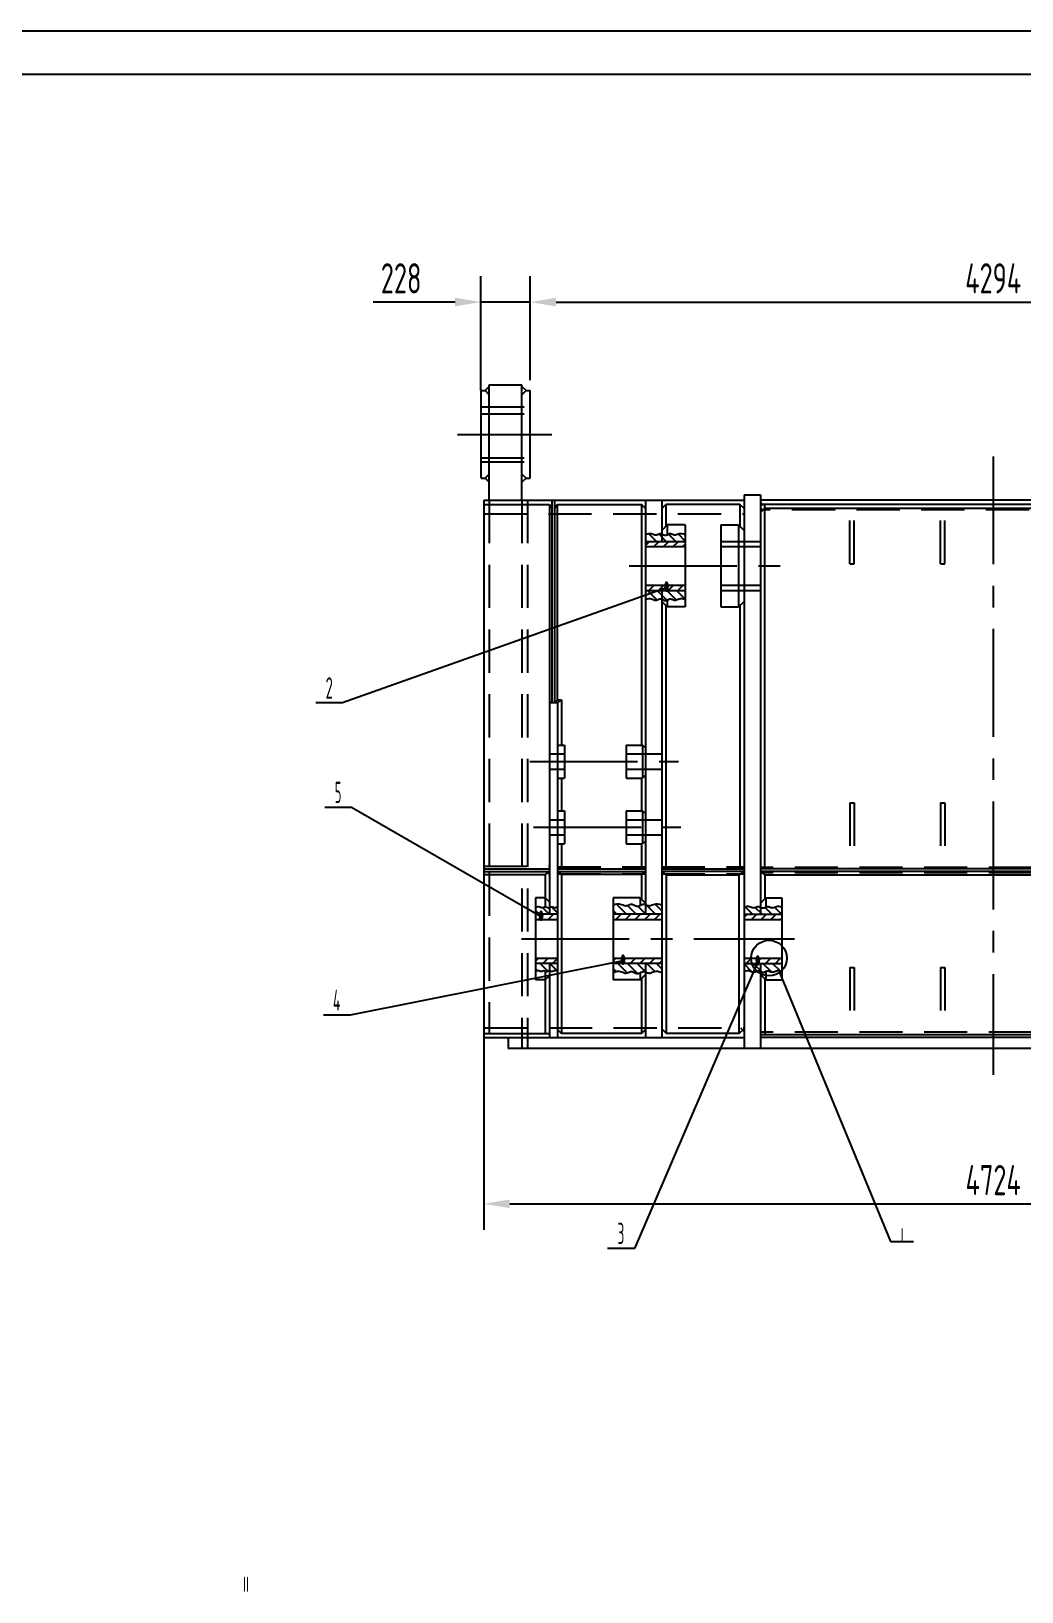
# Model space of a CAD drawing. Header units: millimetres. Extents: x 0 to 16800, y 0 to 11880.
# Drawn here: x 7558 to 12151, y 4644 to 11880 of the extents above; entities that cross this region are included whole.
import ezdxf
from ezdxf.enums import TextEntityAlignment as Align

# ---------------------------------------------------------------- set-up
doc = ezdxf.new("R2010")
doc.units = ezdxf.units.MM
doc.header["$LTSCALE"] = 400
doc.linetypes.add('F', pattern=[0.75, 0.5, -0.25])
doc.linetypes.add('G', pattern=[2, 1.25, -0.25, 0.25, -0.25])
for name, color, linetype in [('01', 7, 'Continuous'), ('02', 1, 'Continuous'), ('04', 2, 'F'), ('05', 4, 'G'), ('08', 1, 'Continuous'), ('11', 3, 'Continuous')]:
    doc.layers.add(name, color=color, linetype=linetype)
doc.styles.get("Standard").update_dxf_attribs({"font": 'isocp', "width": 0.707, "bigfont": 'intecad.shx'})
doc.dimstyles.new('INTE', dxfattribs={"dimscale": 40, "dimtxt": 3.5, "dimasz": 3, "dimexe": 3, "dimexo": 0, "dimgap": 1, "dimtad": 1, "dimdec": 3, "dimdsep": 46, "dimtxsty": 'Standard', "dimcen": 0, "dimclrd": 1, "dimclre": 1, "dimclrt": 3, "dimadec": 4, "dimazin": 2, "dimtfac": 1, "dimtdec": 3, "dimtmove": 0, "dimatfit": 0, "dimfxl": 1, "dimarcsym": 0})
pattern_1 = [(135, (-290.477, 479.475), (-22.45064, -22.45064), [])]
pattern_2 = [(45, (-290.477, 479.475), (-22.45064, 22.45064), [])]

# ---------------------------------------------------------------- blocks, each defined once
blk = doc.blocks.new('*D120')
at = {"layer": '08', "color": 1, "lineweight": -2}
for p, q in [((9643.7, 10213.7), (9643.7, 10744.2)), ((9871.7, 10292.6), (9871.7, 10744.2)), ((9523.7, 10624.2), (9143, 10624.2)), ((9871.7, 10624.2), (9643.7, 10624.2)), ((9991.7, 10624.2), (10111.7, 10624.2))]:
    blk.add_line(p, q, dxfattribs=at)
at = {"layer": '08', "color": 1}
for points in [[(9523.7, 10644.2), (9523.7, 10604.2), (9643.7, 10624.2)], [(9991.7, 10644.2), (9991.7, 10604.2), (9871.7, 10624.2)]]:
    blk.add_solid(points, dxfattribs=at)
at = {"layer": 'Defpoints', "color": 0}
for p in [(9643.7, 10624.2), (9871.7, 10292.6), (9643.7, 10213.7)]:
    blk.add_point(p, dxfattribs=at)
at = {"layer": '08', "color": 3, "insert": (9273.4, 10734.2), "char_height": 140, "attachment_point": 5}
blk.add_mtext('228', dxfattribs=at)
blk = doc.blocks.new('*D121')
at = {"layer": '08', "color": 1, "lineweight": -2}
for p, q in [((9871.7, 10261.7), (9871.7, 10744.2)), ((14165.7, 10213.7), (14165.7, 10744.2)), ((9991.7, 10624.2), (14045.7, 10624.2))]:
    blk.add_line(p, q, dxfattribs=at)
at = {"layer": '08', "color": 1}
for points in [[(9991.7, 10644.2), (9991.7, 10604.2), (9871.7, 10624.2)], [(14045.7, 10644.2), (14045.7, 10604.2), (14165.7, 10624.2)]]:
    blk.add_solid(points, dxfattribs=at)
at = {"layer": 'Defpoints', "color": 0}
for p in [(14165.7, 10624.2), (9871.7, 10261.7), (14165.7, 10213.7)]:
    blk.add_point(p, dxfattribs=at)
at = {"layer": '08', "color": 3, "insert": (12018.7, 10734.2), "char_height": 140, "attachment_point": 5}
blk.add_mtext('4294', dxfattribs=at)
blk = doc.blocks.new('*D122')
at = {"layer": '08', "color": 1, "lineweight": -2}
for p, q in [((9656.7, 7213.7), (9656.7, 6323.1)), ((14380.7, 7213.7), (14380.7, 6323.1)), ((9776.7, 6443.1), (14260.7, 6443.1))]:
    blk.add_line(p, q, dxfattribs=at)
at = {"layer": '08', "color": 1}
for points in [[(9776.7, 6463.1), (9776.7, 6423.1), (9656.7, 6443.1)], [(14260.7, 6463.1), (14260.7, 6423.1), (14380.7, 6443.1)]]:
    blk.add_solid(points, dxfattribs=at)
at = {"layer": 'Defpoints', "color": 0}
for p in [(9656.7, 7213.7), (14380.7, 7213.7), (14380.7, 6443.1)]:
    blk.add_point(p, dxfattribs=at)
at = {"layer": '08', "color": 3, "insert": (12018.7, 6553.2), "char_height": 140, "attachment_point": 5}
blk.add_mtext('4724', dxfattribs=at)
blk = doc.blocks.new('*U143')
at = {"layer": '01'}
blk.add_lwpolyline([(415, 292), (25, 292)], dxfattribs=at)
at = {"layer": '02'}
blk.add_lwpolyline([(420, 297), (0, 297)], dxfattribs=at)

msp = doc.modelspace()

# ---------------------------------------------------------------- hatches: boundary and pattern name
at = {"layer": '02'}
h = msp.add_hatch(dxfattribs=at)
h.set_pattern_fill('ANSI31', color=256, scale=10, angle=90, style=0)
h.set_pattern_definition([(135, (-290.477, 101.475), (-22.45064, -22.45064), [])])
h.paths.add_polyline_path([(10590.2159, 9514.7396), (10590.2159, 9547.0126), (10582.1113, 9550.1787), (10574.9724, 9551.6413), (10568.6871, 9551.7671), (10563.143, 9550.9226), (10558.2278, 9549.4743), (10553.8292, 9547.7888), (10549.8349, 9546.2327), (10546.1326, 9545.1726), (10542.6249, 9544.8815), (10539.2745, 9545.2588), (10536.0588, 9546.1106), (10532.9555, 9547.2426), (10529.942, 9548.4609), (10526.9959, 9549.5713), (10524.0947, 9550.3799), (10521.2159, 9550.6926), (10518.3409, 9550.3763), (10515.4659, 9549.5426), (10512.5909, 9548.3638), (10509.7159, 9547.0126), (10506.8409, 9545.6613), (10503.9659, 9544.4826), (10501.0909, 9543.6488), (10498.2159, 9543.3326), (10495.3409, 9543.6488), (10492.4659, 9544.4826), (10489.5909, 9545.6613), (10486.7159, 9547.0126), (10483.8409, 9548.3638), (10482.2159, 9549.0301), (10482.2159, 9514.7396)])
h.paths.add_polyline_path([(10482.2159, 9514.7396), (10482.2159, 9549.0301), (10480.9659, 9549.5426), (10478.0909, 9550.3763), (10475.2159, 9550.6926), (10472.3372, 9550.3799), (10469.436, 9549.5713), (10466.4898, 9548.4609), (10463.4763, 9547.2426), (10460.373, 9546.1106), (10457.1573, 9545.2588), (10453.8069, 9544.8815), (10450.2992, 9545.1726), (10446.5969, 9546.2327), (10442.6026, 9547.7888), (10438.204, 9549.4743), (10433.2888, 9550.9226), (10427.7447, 9551.7671), (10421.4594, 9551.6413), (10414.3206, 9550.1787), (10406.2159, 9547.0126), (10406.2159, 9514.7396)])
h.paths.add_polyline_path([(10482.2159, 9286.7396), (10406.2159, 9286.7396), (10406.2159, 9244.4275), (10414.3206, 9247.5936), (10421.4594, 9249.0563), (10427.7447, 9249.1821), (10433.2888, 9248.3375), (10438.204, 9246.8892), (10442.6026, 9245.2038), (10446.5969, 9243.6477), (10450.2992, 9242.5875), (10453.8069, 9242.2964), (10457.1573, 9242.6738), (10460.373, 9243.5255), (10463.4763, 9244.6575), (10466.4898, 9245.8758), (10469.436, 9246.9863), (10472.3372, 9247.7949), (10475.2159, 9248.1075), (10478.0909, 9247.7913), (10480.9659, 9246.9575), (10482.2159, 9246.445)])
h.paths.add_polyline_path([(10521.2159, 9248.1075), (10524.0947, 9247.7949), (10526.9959, 9246.9863), (10529.942, 9245.8758), (10532.9555, 9244.6575), (10536.0588, 9243.5255), (10539.2745, 9242.6738), (10542.6249, 9242.2964), (10546.1326, 9242.5875), (10549.8349, 9243.6477), (10553.8292, 9245.2038), (10558.2278, 9246.8892), (10563.143, 9248.3375), (10568.6871, 9249.1821), (10574.9724, 9249.0563), (10582.1113, 9247.5936), (10590.2159, 9244.4275), (10590.2159, 9286.7396), (10482.2159, 9286.7396), (10482.2159, 9246.445), (10483.8409, 9245.7788), (10486.7159, 9244.4275), (10489.5909, 9243.0763), (10492.4659, 9241.8975), (10495.3409, 9241.0638), (10498.2159, 9240.7475), (10501.0909, 9241.0638), (10503.9659, 9241.8975), (10506.8409, 9243.0763), (10509.7159, 9244.4275), (10512.5909, 9245.7788), (10515.4659, 9246.9575), (10518.3409, 9247.7913)])
h = msp.add_hatch(dxfattribs=at)
h.set_pattern_fill('ANSI31', color=256, scale=10, style=0)
h.set_pattern_definition([(45, (-290.477, 101.475), (-22.45064, 22.45064), [])])
h.paths.add_polyline_path([(10406.2159, 9514.7396), (10406.2159, 9490.2396), (10590.2159, 9490.2396), (10590.2159, 9514.7396)])
h.paths.add_polyline_path([(10590.2159, 9286.7396), (10590.2159, 9311.2396), (10406.2159, 9311.2396), (10406.2159, 9286.7396)])
h = msp.add_hatch(dxfattribs=at)
h.set_pattern_fill('ANSI31', color=256, scale=10, angle=90, style=0)
h.set_pattern_definition(pattern_1)
h.paths.add_polyline_path([(9960.7159, 7816.5528), (9959.1065, 7816.0861), (9957.2159, 7815.8781), (9955.3253, 7816.0861), (9953.4347, 7816.6344), (9951.544, 7817.4095), (9949.6534, 7818.2981), (9947.7628, 7819.1867), (9945.8722, 7819.9619), (9943.9815, 7820.5102), (9942.0909, 7820.7181), (9940.1978, 7820.5125), (9938.29, 7819.9808), (9936.3526, 7819.2505), (9934.3709, 7818.4494), (9932.3301, 7817.7049), (9930.2154, 7817.1448), (9928.0122, 7816.8967), (9925.7055, 7817.0881), (9923.2708, 7817.7853), (9920.6441, 7818.8086), (9917.7516, 7819.917), (9914.5193, 7820.8694), (9910.8734, 7821.4247), (9906.7402, 7821.342), (9902.0456, 7820.3802), (9896.7159, 7818.2981), (9896.7159, 7785.7396), (9960.7159, 7785.7396)])
h.paths.add_polyline_path([(9998.7159, 7820.5168), (9996.6802, 7819.917), (9993.7877, 7818.8086), (9991.161, 7817.7853), (9988.7263, 7817.0881), (9986.4197, 7816.8967), (9984.2164, 7817.1448), (9982.1018, 7817.7049), (9980.061, 7818.4494), (9978.0793, 7819.2505), (9976.1419, 7819.9808), (9974.234, 7820.5125), (9972.3409, 7820.7181), (9970.4503, 7820.5102), (9968.5597, 7819.9619), (9966.669, 7819.1867), (9964.7784, 7818.2981), (9962.8878, 7817.4095), (9960.7159, 7816.5191), (9960.7159, 7785.7396), (9998.7159, 7785.7396)])
h.paths.add_polyline_path([(9998.7159, 7557.7396), (9960.7159, 7557.7396), (9960.7159, 7524.4486), (9962.0617, 7524.3025), (9963.67, 7523.8542), (9965.3032, 7523.2386), (9966.9737, 7522.5633), (9968.6941, 7521.9357), (9970.4767, 7521.4636), (9972.334, 7521.2544), (9974.2784, 7521.4158), (9976.3308, 7522.0035), (9978.545, 7522.8661), (9980.9834, 7523.8004), (9983.7081, 7524.6033), (9986.7815, 7525.0715), (9990.2657, 7525.0017), (9994.2231, 7524.1909), (9998.7159, 7522.4358)])
h.paths.add_polyline_path([(9960.7159, 7557.7396), (9896.7159, 7557.7396), (9896.7159, 7522.4358), (9901.2087, 7524.1909), (9905.1661, 7525.0017), (9908.6504, 7525.0715), (9911.7237, 7524.6033), (9914.4485, 7523.8004), (9916.8868, 7522.8661), (9919.101, 7522.0035), (9921.1534, 7521.4158), (9923.0979, 7521.2544), (9924.9552, 7521.4636), (9926.7378, 7521.9357), (9928.4581, 7522.5633), (9930.1286, 7523.2386), (9931.7618, 7523.8542), (9933.3701, 7524.3025), (9934.9659, 7524.4758), (9936.5597, 7524.3005), (9938.1534, 7523.8383), (9939.7472, 7523.1849), (9941.3409, 7522.4358), (9942.9347, 7521.6867), (9944.5284, 7521.0333), (9946.1222, 7520.5711), (9947.7159, 7520.3958), (9949.3097, 7520.5711), (9950.9034, 7521.0333), (9952.4972, 7521.6867), (9954.0909, 7522.4358), (9955.6847, 7523.1849), (9957.2784, 7523.8383), (9958.8722, 7524.3005), (9960.7159, 7524.5033)])
h = msp.add_hatch(dxfattribs=at)
h.set_pattern_fill('ANSI31', color=256, scale=10, angle=90, style=0)
h.set_pattern_definition(pattern_1)
h.paths.add_polyline_path([(10482.2159, 7827.821), (10472.2613, 7831.7098), (10463.4929, 7833.5063), (10455.7729, 7833.6608), (10448.9633, 7832.6235), (10442.9262, 7830.8446), (10437.5235, 7828.7744), (10432.6175, 7826.8631), (10428.0701, 7825.561), (10423.7618, 7825.2034), (10419.6466, 7825.6669), (10415.6969, 7826.713), (10411.8852, 7828.1035), (10408.1838, 7829.5998), (10406.2159, 7830.3416), (10406.2159, 7785.7396), (10482.2159, 7785.7396)])
h.paths.add_polyline_path([(10406.2159, 7830.3416), (10404.5652, 7830.9638), (10401.0018, 7831.9569), (10397.4659, 7832.341), (10393.9347, 7831.9525), (10390.4034, 7830.9285), (10386.8722, 7829.4807), (10383.3409, 7827.821), (10379.8097, 7826.1613), (10376.2784, 7824.7135), (10372.7472, 7823.6894), (10369.2159, 7823.301), (10365.6847, 7823.6894), (10362.1534, 7824.7135), (10358.6222, 7826.1613), (10355.0909, 7827.821), (10351.5597, 7829.4807), (10348.0284, 7830.9285), (10344.4972, 7831.9525), (10340.9659, 7832.341), (10337.4301, 7831.9569), (10333.8666, 7830.9638), (10330.248, 7829.5998), (10326.5466, 7828.1035), (10322.7349, 7826.713), (10318.7852, 7825.6669), (10314.6701, 7825.2034), (10310.3617, 7825.561), (10305.8143, 7826.8631), (10300.9083, 7828.7744), (10295.5057, 7830.8446), (10289.4685, 7832.6235), (10282.6589, 7833.6608), (10274.9389, 7833.5063), (10266.1705, 7831.7098), (10256.2159, 7827.821), (10256.2159, 7785.7396), (10406.2159, 7785.7396)])
h.paths.add_polyline_path([(10482.2159, 7557.7396), (10406.2159, 7557.7396), (10406.2159, 7518.0308), (10408.1838, 7517.289), (10411.8852, 7515.7927), (10415.6969, 7514.4022), (10419.6466, 7513.3561), (10423.7618, 7512.8926), (10428.0701, 7513.2502), (10432.6175, 7514.5523), (10437.5235, 7516.4636), (10442.9262, 7518.5338), (10448.9633, 7520.3127), (10455.7729, 7521.35), (10463.4929, 7521.1955), (10472.2613, 7519.3989), (10482.2159, 7515.5102)])
h.paths.add_polyline_path([(10406.2159, 7557.7396), (10256.2159, 7557.7396), (10256.2159, 7515.5102), (10266.1705, 7519.3989), (10274.9389, 7521.1955), (10282.6589, 7521.35), (10289.4685, 7520.3127), (10295.5057, 7518.5338), (10300.9083, 7516.4636), (10305.8143, 7514.5523), (10310.3617, 7513.2502), (10314.6701, 7512.8926), (10318.7852, 7513.3561), (10322.7349, 7514.4022), (10326.5466, 7515.7927), (10330.248, 7517.289), (10333.8666, 7518.653), (10337.4301, 7519.6461), (10340.9659, 7520.0302), (10344.4972, 7519.6417), (10348.0284, 7518.6177), (10351.5597, 7517.1698), (10355.0909, 7515.5102), (10358.6222, 7513.8505), (10362.1534, 7512.4027), (10365.6847, 7511.3786), (10369.2159, 7510.9902), (10372.7472, 7511.3786), (10376.2784, 7512.4027), (10379.8097, 7513.8505), (10383.3409, 7515.5102), (10386.8722, 7517.1698), (10390.4034, 7518.6177), (10393.9347, 7519.6417), (10397.4659, 7520.0302), (10401.0018, 7519.6461), (10404.5652, 7518.653), (10406.2159, 7518.0308)])
h = msp.add_hatch(dxfattribs=at)
h.set_pattern_fill('ANSI31', color=256, scale=10, angle=90, style=0)
h.set_pattern_definition(pattern_1)
h.paths.add_polyline_path([(11039.2159, 7785.7396), (11039.2159, 7818.2846), (11031.4636, 7821.3131), (11024.6352, 7822.7121), (11018.6231, 7822.8324), (11013.3201, 7822.0246), (11008.6186, 7820.6393), (11004.4112, 7819.0271), (11000.5906, 7817.5387), (10997.0492, 7816.5246), (10993.6941, 7816.2462), (10990.4893, 7816.6071), (10987.4135, 7817.4218), (10984.4451, 7818.5046), (10981.5626, 7819.6699), (10978.7446, 7820.7321), (10975.9695, 7821.5056), (10973.2159, 7821.8046), (10970.4659, 7821.5021), (10967.7159, 7820.7046), (10964.9659, 7819.5771), (10962.2159, 7818.2846), (10959.4659, 7816.9921), (10956.7159, 7815.8646), (10953.9659, 7815.0671), (10951.2159, 7814.7646), (10948.4659, 7815.0671), (10945.7159, 7815.8646), (10942.9659, 7816.9921), (10940.2159, 7818.2846), (10939.2159, 7818.7546), (10939.2159, 7785.7396)])
h.paths.add_polyline_path([(10939.2159, 7785.7396), (10939.2159, 7818.7546), (10937.4659, 7819.5771), (10934.7159, 7820.7046), (10931.9659, 7821.5021), (10929.2159, 7821.8046), (10926.4623, 7821.5056), (10923.6873, 7820.7321), (10920.8692, 7819.6699), (10917.9867, 7818.5046), (10915.0183, 7817.4218), (10911.9425, 7816.6071), (10908.7377, 7816.2462), (10905.3826, 7816.5246), (10901.8412, 7817.5387), (10898.0206, 7819.0271), (10893.8132, 7820.6393), (10889.1117, 7822.0246), (10883.8087, 7822.8324), (10877.7966, 7822.7121), (10870.9682, 7821.3131), (10863.2159, 7818.2846), (10863.2159, 7785.7396)])
h.paths.add_polyline_path([(10939.2159, 7557.7396), (10863.2159, 7557.7396), (10863.2159, 7519.8126), (10870.9682, 7522.841), (10877.7966, 7524.2401), (10883.8087, 7524.3604), (10889.1117, 7523.5526), (10893.8132, 7522.1672), (10898.0206, 7520.5551), (10901.8412, 7519.0666), (10905.3826, 7518.0526), (10908.7377, 7517.7741), (10911.9425, 7518.1351), (10915.0183, 7518.9497), (10917.9867, 7520.0326), (10920.8692, 7521.1979), (10923.6873, 7522.2601), (10926.4623, 7523.0335), (10929.2159, 7523.3326), (10931.9659, 7523.0301), (10934.7159, 7522.2326), (10937.4659, 7521.1051), (10939.2159, 7520.2826)])
h.paths.add_polyline_path([(10975.9695, 7523.0335), (10978.7446, 7522.2601), (10981.5626, 7521.1979), (10984.4451, 7520.0326), (10987.4135, 7518.9497), (10990.4893, 7518.1351), (10993.6941, 7517.7741), (10997.0492, 7518.0526), (11000.5906, 7519.0666), (11004.4112, 7520.5551), (11008.6186, 7522.1672), (11013.3201, 7523.5526), (11018.6231, 7524.3604), (11024.6352, 7524.2401), (11031.4636, 7522.841), (11039.2159, 7519.8126), (11039.2159, 7557.7396), (10939.2159, 7557.7396), (10939.2159, 7520.2826), (10940.2159, 7519.8126), (10942.9659, 7518.5201), (10945.7159, 7517.3926), (10948.4659, 7516.5951), (10951.2159, 7516.2926), (10953.9659, 7516.5951), (10956.7159, 7517.3926), (10959.4659, 7518.5201), (10962.2159, 7519.8126), (10964.9659, 7521.1051), (10967.7159, 7522.2326), (10970.4659, 7523.0301), (10973.2159, 7523.3326)])
h = msp.add_hatch(dxfattribs=at)
h.set_pattern_fill('ANSI31', color=256, scale=10, style=0)
h.set_pattern_definition(pattern_2)
h.paths.add_polyline_path([(9998.7159, 7761.2396), (9998.7159, 7785.7396), (9896.7159, 7785.7396), (9896.7159, 7761.2396)])
h.paths.add_polyline_path([(9998.7159, 7557.7396), (9998.7159, 7582.2396), (9896.7159, 7582.2396), (9896.7159, 7557.7396)])
h = msp.add_hatch(dxfattribs=at)
h.set_pattern_fill('ANSI31', color=256, scale=10, style=0)
h.set_pattern_definition(pattern_2)
h.paths.add_polyline_path([(10482.2159, 7761.2396), (10482.2159, 7785.7396), (10256.2159, 7785.7396), (10256.2159, 7761.2396)])
h.paths.add_polyline_path([(10482.2159, 7557.7396), (10482.2159, 7582.2396), (10256.2159, 7582.2396), (10256.2159, 7557.7396)])
h = msp.add_hatch(dxfattribs=at)
h.set_pattern_fill('ANSI31', color=256, scale=10, style=0)
h.set_pattern_definition(pattern_2)
h.paths.add_polyline_path([(10863.2159, 7785.7396), (10863.2159, 7761.2396), (11039.2159, 7761.2396), (11039.2159, 7785.7396)])
h.paths.add_polyline_path([(11039.2159, 7557.7396), (11039.2159, 7582.2396), (10863.2159, 7582.2396), (10863.2159, 7557.7396)])

# ---------------------------------------------------------------- linework, layer by layer
for p, q in [((9960.7159, 9685.7396), (9973.7159, 9666.7396)), ((10406.2159, 9666.7396), (10387.2159, 9685.7396)), ((10482.2159, 9666.7396), (10501.2159, 9685.7396)), ((10863.2159, 9666.7396), (10844.2159, 9685.7396)), ((10939.2159, 9647.7396), (10958.2159, 9666.7396))]:
    msp.add_line(p, q)
at = {"layer": '01', "color": 7, "linetype": 'Continuous'}
for p, q in [((9643.7159, 9807.7396), (9643.7159, 10213.7396)), ((9643.7159, 10213.7396), (9662.7159, 10213.7396)), ((9662.7159, 10213.7396), (9681.7159, 10232.7396)), ((9662.7159, 10213.7396), (9681.7159, 10194.7396)), ((9681.7159, 10240.7396), (9833.7159, 10240.7396)), ((9681.7159, 9705.7396), (9681.7159, 10240.7396)), ((9833.7159, 9705.7396), (9833.7159, 10240.7396)), ((9852.7159, 10213.7396), (9833.7159, 10232.7396)), ((9852.7159, 10213.7396), (9833.7159, 10194.7396)), ((9852.7159, 10213.7396), (9871.7159, 10213.7396)), ((9871.7159, 9807.7396), (9871.7159, 10213.7396)), ((9643.7159, 9807.7396), (9662.7159, 9807.7396)), ((9662.7159, 9807.7396), (9681.7159, 9826.7396)), ((9662.7159, 9807.7396), (9681.7159, 9788.7396)), ((9852.7159, 9807.7396), (9833.7159, 9826.7396)), ((9852.7159, 9807.7396), (9833.7159, 9788.7396)), ((9852.7159, 9807.7396), (9871.7159, 9807.7396)), ((9656.7159, 9705.7396), (10501.2159, 9705.7396)), ((9656.7159, 9705.7396), (9656.7159, 7213.7396)), ((9973.7159, 8766.7396), (9973.7159, 9705.7396)), ((9985.7159, 8766.7396), (9985.7159, 9705.7396)), ((10406.2159, 9705.7396), (10406.2159, 7785.7396)), ((10482.2159, 9705.7396), (10482.2159, 9514.7396)), ((10501.2159, 9705.7396), (10863.2159, 9705.7396)), ((10863.2159, 9730.7396), (10863.2159, 7163.7396)), ((10863.2159, 9730.7396), (10939.2159, 9730.7396)), ((10939.2159, 9730.7396), (10939.2159, 7785.7396)), ((13098.2159, 9705.7396), (10939.2159, 9705.7396)), ((9656.7159, 9685.7396), (9960.7159, 9685.7396)), ((9960.7159, 9685.7396), (9960.7159, 7785.7396)), ((9998.7159, 9685.7396), (9985.7159, 9666.7396)), ((9998.7159, 8779.7396), (9998.7159, 9685.7396)), ((9998.7159, 9685.7396), (10387.2159, 9685.7396)), ((10387.2159, 9685.7396), (10387.2159, 8570.2396)), ((10844.2159, 9685.7396), (10501.2159, 9685.7396)), ((10844.2159, 9685.7396), (10844.2159, 9584.7396)), ((10939.2159, 9695.7396), (10949.2159, 9685.7396)), ((10939.2159, 9675.7396), (10949.2159, 9685.7396)), ((10939.2159, 9675.7396), (10939.2159, 9670.7396)), ((10939.2159, 9670.7396), (10949.2159, 9660.7396)), ((10939.2159, 9650.7396), (10949.2159, 9660.7396)), ((13088.4223, 9685.7396), (10949.2159, 9685.7396)), ((10952.2159, 9660.7396), (10949.2159, 9660.7396)), ((10949.2159, 9660.7396), (10952.2159, 9660.7396)), ((13079.2159, 9666.7396), (10958.2159, 9666.7396)), ((10507.2159, 9590.7396), (10482.2159, 9565.7396)), ((10590.2159, 9590.7396), (10507.2159, 9590.7396)), ((10755.2159, 9590.7396), (10755.2159, 9210.7396)), ((10755.2159, 9590.7396), (10838.2159, 9590.7396)), ((10838.2159, 9590.7396), (10863.2159, 9565.7396)), ((10406.2159, 9514.7396), (10590.2159, 9514.7396)), ((10406.2159, 9490.2396), (10590.2159, 9490.2396)), ((10406.2159, 9311.2396), (10590.2159, 9311.2396)), ((10406.2159, 9286.7396), (10590.2159, 9286.7396)), ((10482.2159, 9286.7396), (10482.2159, 7213.7396)), ((10507.2159, 9210.7396), (10482.2159, 9235.7396)), ((10590.2159, 9210.7396), (10507.2159, 9210.7396)), ((10755.2159, 9210.7396), (10838.2159, 9210.7396)), ((10838.2159, 9210.7396), (10863.2159, 9235.7396)), ((9998.7159, 8766.7396), (9960.7159, 8766.7396)), ((9985.7159, 8766.7396), (9998.7159, 8779.7396)), ((9998.7159, 8766.7396), (10017.7159, 8779.7396)), ((9998.7159, 8779.7396), (10017.7159, 8779.7396)), ((9998.7159, 8766.7396), (9998.7159, 7213.7396)), ((10017.7159, 8779.7396), (10017.7159, 8570.2396)), ((9998.7159, 8570.2396), (10030.7159, 8570.2396)), ((10030.7159, 8570.2396), (10030.7159, 8417.2396)), ((10316.2159, 8570.2396), (10316.2159, 8417.2396)), ((10316.2159, 8570.2396), (10393.2159, 8570.2396)), ((10393.2159, 8570.2396), (10393.2159, 8417.2396)), ((10406.2159, 8557.2396), (10393.2159, 8570.2396)), ((10406.2159, 8557.2396), (10406.2159, 8430.2396)), ((9998.7159, 8417.2396), (10030.7159, 8417.2396)), ((10017.7159, 8417.2396), (10017.7159, 8265.2396)), ((10316.2159, 8417.2396), (10393.2159, 8417.2396)), ((10387.2159, 8417.2396), (10387.2159, 8265.2396)), ((10406.2159, 8430.2396), (10393.2159, 8417.2396)), ((9998.7159, 8265.2396), (10030.7159, 8265.2396)), ((10030.7159, 8265.2396), (10030.7159, 8112.2396)), ((10316.2159, 8265.2396), (10393.2159, 8265.2396)), ((10316.2159, 8265.2396), (10316.2159, 8112.2396)), ((10406.2159, 8252.2396), (10393.2159, 8265.2396)), ((10393.2159, 8265.2396), (10393.2159, 8112.2396)), ((10406.2159, 8252.2396), (10406.2159, 8125.2396)), ((9998.7159, 8112.2396), (10030.7159, 8112.2396)), ((10017.7159, 8112.2396), (10017.7159, 7996.7396)), ((10316.2159, 8112.2396), (10393.2159, 8112.2396)), ((10387.2159, 8112.2396), (10387.2159, 7996.7396)), ((10406.2159, 8125.2396), (10393.2159, 8112.2396)), ((9656.7159, 7996.7396), (9960.7159, 7996.7396)), ((9656.7159, 7983.7396), (9960.7159, 7983.7396)), ((9656.7159, 7970.7396), (9941.7159, 7970.7396)), ((9941.7159, 7970.7396), (9941.7159, 7820.6774)), ((9998.7159, 7996.7396), (10406.2159, 7996.7396)), ((9998.7159, 7983.7396), (10406.2159, 7983.7396)), ((9998.7159, 7983.7396), (10017.7159, 7970.7396)), ((10387.2159, 7970.7396), (10017.7159, 7970.7396)), ((10017.7159, 7970.7396), (10017.7159, 7232.7396)), ((10387.2159, 7970.7396), (10406.2159, 7983.7396)), ((10387.2159, 7970.7396), (10387.2159, 7855.7396)), ((10482.2159, 7996.7396), (10863.2159, 7996.7396)), ((10863.2159, 7983.7396), (10482.2159, 7983.7396)), ((10482.2159, 7983.7396), (10504.2159, 7966.7396)), ((10841.2159, 7966.7396), (10504.2159, 7966.7396)), ((10504.2159, 7232.7396), (10504.2159, 7966.7396)), ((10841.2159, 7966.7396), (10863.2159, 7983.7396)), ((10841.2159, 7232.7396), (10841.2159, 7966.7396)), ((13098.2159, 7996.7396), (10939.2159, 7996.7396)), ((10939.2159, 7983.7396), (10961.2159, 7966.7396)), ((13098.2159, 7983.7396), (10939.2159, 7983.7396)), ((13076.2159, 7966.7396), (10961.2159, 7966.7396)), ((10961.2159, 7858.7396), (10961.2159, 7966.7396)), ((9896.7159, 7861.7396), (9896.7159, 7481.7396)), ((9941.7159, 7861.7396), (9896.7159, 7861.7396)), ((9941.7159, 7861.7396), (9960.7159, 7842.7396)), ((10381.2159, 7861.7396), (10256.2159, 7861.7396)), ((10256.2159, 7861.7396), (10256.2159, 7481.7396)), ((10381.2159, 7861.7396), (10406.2159, 7836.7396)), ((10381.2159, 7861.7396), (10381.2159, 7826.8222)), ((10964.2159, 7861.7396), (10939.2159, 7836.7396)), ((10964.2159, 7861.7396), (10964.2159, 7819.2246)), ((10964.2159, 7861.7396), (11039.2159, 7861.7396)), ((11039.2159, 7861.7396), (11039.2159, 7481.7396)), ((9998.7159, 7785.7396), (9896.7159, 7785.7396)), ((9896.7159, 7761.2396), (9998.7159, 7761.2396)), ((10482.2159, 7785.7396), (10256.2159, 7785.7396)), ((10256.2159, 7761.2396), (10482.2159, 7761.2396)), ((10863.2159, 7785.7396), (11039.2159, 7785.7396)), ((10863.2159, 7761.2396), (11039.2159, 7761.2396)), ((9896.7159, 7582.2396), (9998.7159, 7582.2396)), ((9998.7159, 7557.7396), (9896.7159, 7557.7396)), ((9960.7159, 7557.7396), (9960.7159, 7213.7396)), ((10256.2159, 7582.2396), (10482.2159, 7582.2396)), ((10482.2159, 7557.7396), (10256.2159, 7557.7396)), ((10406.2159, 7557.7396), (10406.2159, 7213.7396)), ((10863.2159, 7582.2396), (11039.2159, 7582.2396)), ((10863.2159, 7557.7396), (11039.2159, 7557.7396)), ((10939.2159, 7557.7396), (10939.2159, 7163.7396)), ((9941.7159, 7481.7396), (9896.7159, 7481.7396)), ((9941.7159, 7522.2595), (9941.7159, 7232.7396)), ((9960.7159, 7500.7396), (9941.7159, 7481.7396)), ((10381.2159, 7481.7396), (10256.2159, 7481.7396)), ((10381.2159, 7514.5114), (10381.2159, 7481.7396)), ((10381.2159, 7481.7396), (10406.2159, 7506.7396)), ((10387.2159, 7487.7396), (10387.2159, 7232.7396)), ((10964.2159, 7481.7396), (10939.2159, 7506.7396)), ((10961.2159, 7226.7396), (10961.2159, 7484.7396)), ((10964.2159, 7520.7526), (10964.2159, 7481.7396)), ((10964.2159, 7481.7396), (11039.2159, 7481.7396)), ((9998.7159, 7251.7396), (10017.7159, 7232.7396)), ((10387.2159, 7232.7396), (10406.2159, 7251.7396)), ((10482.2159, 7254.7396), (10504.2159, 7232.7396)), ((10841.2159, 7232.7396), (10863.2159, 7254.7396)), ((9656.7159, 7232.7396), (9960.7159, 7232.7396)), ((9656.7159, 7213.7396), (10863.2159, 7213.7396)), ((9769.7159, 7213.7396), (9769.7159, 7163.7396)), ((14267.7159, 7163.7396), (9769.7159, 7163.7396)), ((10387.2159, 7232.7396), (10017.7159, 7232.7396)), ((10841.2159, 7232.7396), (10504.2159, 7232.7396)), ((13098.2159, 7226.7396), (10939.2159, 7226.7396)), ((13098.2159, 7213.7396), (10939.2159, 7213.7396))]:
    msp.add_line(p, q, dxfattribs=at)
at = {"layer": '01'}
for p, q in [((10501.2159, 9685.7396), (10501.2159, 9584.7396)), ((10958.2159, 9685.7396), (10958.2159, 7996.7396)), ((10507.2159, 9590.7396), (10507.2159, 9545.8376)), ((10590.2159, 9590.7396), (10590.2159, 9210.7396)), ((10838.2159, 9590.7396), (10838.2159, 9210.7396)), ((10501.2159, 9216.7396), (10501.2159, 7996.7396)), ((10507.2159, 9243.2525), (10507.2159, 9210.7396)), ((10844.2159, 9216.7396), (10844.2159, 7996.7396)), ((9960.7159, 7983.7396), (9941.7159, 7970.7396)), ((9833.7159, 7213.7396), (9833.7159, 7163.7396))]:
    msp.add_line(p, q, dxfattribs=at)
at = {"layer": '02'}
for p, q in [((10504.0661, 9299.8205), (9001.9831, 8765.3471)), ((9001.9831, 8765.3471), (8877.9831, 8765.3471)), ((9042.894, 8280.817), (8918.894, 8280.817)), ((9922.1202, 7773.4896), (9042.894, 8280.817)), ((10302.3369, 7569.9896), (9036.68, 7317.5218)), ((10927.0321, 7566.067), (10354.7015, 6235.9854)), ((9036.68, 7317.5218), (8912.68, 7317.5218)), ((10354.7015, 6235.9854), (10230.7015, 6235.9854))]:
    msp.add_line(p, q, dxfattribs=at)
at = {"layer": '02', "color": 1, "linetype": 'Continuous'}
for p, q in [((11028.2441, 7515.4839), (11542.1958, 6268.521)), ((11542.1958, 6268.521), (11649.6456, 6268.521))]:
    msp.add_line(p, q, dxfattribs=at)
at = {"layer": '02'}
for points in [[(10406.2159, 9547.0126), (10414.3206, 9550.1787), (10421.4594, 9551.6413), (10427.7447, 9551.7671), (10433.2888, 9550.9226), (10438.204, 9549.4743), (10442.6026, 9547.7888), (10446.5969, 9546.2327), (10450.2992, 9545.1726), (10453.8069, 9544.8815), (10457.1573, 9545.2588), (10460.373, 9546.1106), (10463.4763, 9547.2426), (10466.4898, 9548.4609), (10469.436, 9549.5713), (10472.3372, 9550.3799), (10475.2159, 9550.6926), (10478.0909, 9550.3763), (10480.9659, 9549.5426), (10483.8409, 9548.3638), (10486.7159, 9547.0126), (10489.5909, 9545.6613), (10492.4659, 9544.4826), (10495.3409, 9543.6488), (10498.2159, 9543.3326), (10501.0909, 9543.6488), (10503.9659, 9544.4826), (10506.8409, 9545.6613), (10509.7159, 9547.0126), (10512.5909, 9548.3638), (10515.4659, 9549.5426), (10518.3409, 9550.3763), (10521.2159, 9550.6926), (10524.0947, 9550.3799), (10526.9959, 9549.5713), (10529.942, 9548.4609), (10532.9555, 9547.2426), (10536.0588, 9546.1106), (10539.2745, 9545.2588), (10542.6249, 9544.8815), (10546.1326, 9545.1726), (10549.8349, 9546.2327), (10553.8292, 9547.7888), (10558.2278, 9549.4743), (10563.143, 9550.9226), (10568.6871, 9551.7671), (10574.9724, 9551.6413), (10582.1113, 9550.1787), (10590.2159, 9547.0126)], [(10406.2159, 9244.4275), (10414.3206, 9247.5936), (10421.4594, 9249.0563), (10427.7447, 9249.1821), (10433.2888, 9248.3375), (10438.204, 9246.8892), (10442.6026, 9245.2038), (10446.5969, 9243.6477), (10450.2992, 9242.5875), (10453.8069, 9242.2964), (10457.1573, 9242.6738), (10460.373, 9243.5255), (10463.4763, 9244.6575), (10466.4898, 9245.8758), (10469.436, 9246.9863), (10472.3372, 9247.7949), (10475.2159, 9248.1075), (10478.0909, 9247.7913), (10480.9659, 9246.9575), (10483.8409, 9245.7788), (10486.7159, 9244.4275), (10489.5909, 9243.0763), (10492.4659, 9241.8975), (10495.3409, 9241.0638), (10498.2159, 9240.7475), (10501.0909, 9241.0638), (10503.9659, 9241.8975), (10506.8409, 9243.0763), (10509.7159, 9244.4275), (10512.5909, 9245.7788), (10515.4659, 9246.9575), (10518.3409, 9247.7913), (10521.2159, 9248.1075), (10524.0947, 9247.7949), (10526.9959, 9246.9863), (10529.942, 9245.8758), (10532.9555, 9244.6575), (10536.0588, 9243.5255), (10539.2745, 9242.6738), (10542.6249, 9242.2964), (10546.1326, 9242.5875), (10549.8349, 9243.6477), (10553.8292, 9245.2038), (10558.2278, 9246.8892), (10563.143, 9248.3375), (10568.6871, 9249.1821), (10574.9724, 9249.0563), (10582.1113, 9247.5936), (10590.2159, 9244.4275)], [(9896.7159, 7818.2981), (9902.0456, 7820.3802), (9906.7402, 7821.342), (9910.8734, 7821.4247), (9914.5193, 7820.8694), (9917.7516, 7819.917), (9920.6441, 7818.8086), (9923.2708, 7817.7853), (9925.7055, 7817.0881), (9928.0122, 7816.8967), (9930.2154, 7817.1448), (9932.3301, 7817.7049), (9934.3709, 7818.4494), (9936.3526, 7819.2505), (9938.29, 7819.9808), (9940.1978, 7820.5125), (9942.0909, 7820.7181), (9943.9815, 7820.5102), (9945.8722, 7819.9619), (9947.7628, 7819.1867), (9949.6534, 7818.2981), (9951.544, 7817.4095), (9953.4347, 7816.6344), (9955.3253, 7816.0861), (9957.2159, 7815.8781), (9959.1065, 7816.0861), (9960.9972, 7816.6344), (9962.8878, 7817.4095), (9964.7784, 7818.2981), (9966.669, 7819.1867), (9968.5597, 7819.9619), (9970.4503, 7820.5102), (9972.3409, 7820.7181), (9974.234, 7820.5125), (9976.1419, 7819.9808), (9978.0793, 7819.2505), (9980.061, 7818.4494), (9982.1018, 7817.7049), (9984.2164, 7817.1448), (9986.4197, 7816.8967), (9988.7263, 7817.0881), (9991.161, 7817.7853), (9993.7877, 7818.8086), (9996.6802, 7819.917), (9998.7159, 7820.5168)], [(10256.2159, 7827.821), (10266.1705, 7831.7098), (10274.9389, 7833.5063), (10282.6589, 7833.6608), (10289.4685, 7832.6235), (10295.5057, 7830.8446), (10300.9083, 7828.7744), (10305.8143, 7826.8631), (10310.3617, 7825.561), (10314.6701, 7825.2034), (10318.7852, 7825.6669), (10322.7349, 7826.713), (10326.5466, 7828.1035), (10330.248, 7829.5998), (10333.8666, 7830.9638), (10337.4301, 7831.9569), (10340.9659, 7832.341), (10344.4972, 7831.9525), (10348.0284, 7830.9285), (10351.5597, 7829.4807), (10355.0909, 7827.821), (10358.6222, 7826.1613), (10362.1534, 7824.7135), (10365.6847, 7823.6894), (10369.2159, 7823.301), (10372.7472, 7823.6894), (10376.2784, 7824.7135), (10379.8097, 7826.1613), (10383.3409, 7827.821), (10386.8722, 7829.4807), (10390.4034, 7830.9285), (10393.9347, 7831.9525), (10397.4659, 7832.341), (10401.0018, 7831.9569), (10404.5652, 7830.9638), (10408.1838, 7829.5998), (10411.8852, 7828.1035), (10415.6969, 7826.713), (10419.6466, 7825.6669), (10423.7618, 7825.2034), (10428.0701, 7825.561), (10432.6175, 7826.8631), (10437.5235, 7828.7744), (10442.9262, 7830.8446), (10448.9633, 7832.6235), (10455.7729, 7833.6608), (10463.4929, 7833.5063), (10472.2613, 7831.7098), (10482.2159, 7827.821)], [(10863.2159, 7818.2846), (10870.9682, 7821.3131), (10877.7966, 7822.7121), (10883.8087, 7822.8324), (10889.1117, 7822.0246), (10893.8132, 7820.6393), (10898.0206, 7819.0271), (10901.8412, 7817.5387), (10905.3826, 7816.5246), (10908.7377, 7816.2462), (10911.9425, 7816.6071), (10915.0183, 7817.4218), (10917.9867, 7818.5046), (10920.8692, 7819.6699), (10923.6873, 7820.7321), (10926.4623, 7821.5056), (10929.2159, 7821.8046), (10931.9659, 7821.5021), (10934.7159, 7820.7046), (10937.4659, 7819.5771), (10940.2159, 7818.2846), (10942.9659, 7816.9921), (10945.7159, 7815.8646), (10948.4659, 7815.0671), (10951.2159, 7814.7646), (10953.9659, 7815.0671), (10956.7159, 7815.8646), (10959.4659, 7816.9921), (10962.2159, 7818.2846), (10964.9659, 7819.5771), (10967.7159, 7820.7046), (10970.4659, 7821.5021), (10973.2159, 7821.8046), (10975.9695, 7821.5056), (10978.7446, 7820.7321), (10981.5626, 7819.6699), (10984.4451, 7818.5046), (10987.4135, 7817.4218), (10990.4893, 7816.6071), (10993.6941, 7816.2462), (10997.0492, 7816.5246), (11000.5906, 7817.5387), (11004.4112, 7819.0271), (11008.6186, 7820.6393), (11013.3201, 7822.0246), (11018.6231, 7822.8324), (11024.6352, 7822.7121), (11031.4636, 7821.3131), (11039.2159, 7818.2846)], [(9896.7159, 7522.4358), (9901.2087, 7524.1909), (9905.1661, 7525.0017), (9908.6504, 7525.0715), (9911.7237, 7524.6033), (9914.4485, 7523.8004), (9916.8868, 7522.8661), (9919.101, 7522.0035), (9921.1534, 7521.4158), (9923.0979, 7521.2544), (9924.9552, 7521.4636), (9926.7378, 7521.9357), (9928.4581, 7522.5633), (9930.1286, 7523.2386), (9931.7618, 7523.8542), (9933.3701, 7524.3025), (9934.9659, 7524.4758), (9936.5597, 7524.3005), (9938.1534, 7523.8383), (9939.7472, 7523.1849), (9941.3409, 7522.4358), (9942.9347, 7521.6867), (9944.5284, 7521.0333), (9946.1222, 7520.5711), (9947.7159, 7520.3958), (9949.3097, 7520.5711), (9950.9034, 7521.0333), (9952.4972, 7521.6867), (9954.0909, 7522.4358), (9955.6847, 7523.1849), (9957.2784, 7523.8383), (9958.8722, 7524.3005), (9960.4659, 7524.4758), (9962.0617, 7524.3025), (9963.67, 7523.8542), (9965.3032, 7523.2386), (9966.9737, 7522.5633), (9968.6941, 7521.9357), (9970.4767, 7521.4636), (9972.334, 7521.2544), (9974.2784, 7521.4158), (9976.3308, 7522.0035), (9978.545, 7522.8661), (9980.9834, 7523.8004), (9983.7081, 7524.6033), (9986.7815, 7525.0715), (9990.2657, 7525.0017), (9994.2231, 7524.1909), (9998.7159, 7522.4358)], [(10256.2159, 7515.5102), (10266.1705, 7519.3989), (10274.9389, 7521.1955), (10282.6589, 7521.35), (10289.4685, 7520.3127), (10295.5057, 7518.5338), (10300.9083, 7516.4636), (10305.8143, 7514.5523), (10310.3617, 7513.2502), (10314.6701, 7512.8926), (10318.7852, 7513.3561), (10322.7349, 7514.4022), (10326.5466, 7515.7927), (10330.248, 7517.289), (10333.8666, 7518.653), (10337.4301, 7519.6461), (10340.9659, 7520.0302), (10344.4972, 7519.6417), (10348.0284, 7518.6177), (10351.5597, 7517.1698), (10355.0909, 7515.5102), (10358.6222, 7513.8505), (10362.1534, 7512.4027), (10365.6847, 7511.3786), (10369.2159, 7510.9902), (10372.7472, 7511.3786), (10376.2784, 7512.4027), (10379.8097, 7513.8505), (10383.3409, 7515.5102), (10386.8722, 7517.1698), (10390.4034, 7518.6177), (10393.9347, 7519.6417), (10397.4659, 7520.0302), (10401.0018, 7519.6461), (10404.5652, 7518.653), (10408.1838, 7517.289), (10411.8852, 7515.7927), (10415.6969, 7514.4022), (10419.6466, 7513.3561), (10423.7618, 7512.8926), (10428.0701, 7513.2502), (10432.6175, 7514.5523), (10437.5235, 7516.4636), (10442.9262, 7518.5338), (10448.9633, 7520.3127), (10455.7729, 7521.35), (10463.4929, 7521.1955), (10472.2613, 7519.3989), (10482.2159, 7515.5102)], [(10863.2159, 7519.8126), (10870.9682, 7522.841), (10877.7966, 7524.2401), (10883.8087, 7524.3604), (10889.1117, 7523.5526), (10893.8132, 7522.1672), (10898.0206, 7520.5551), (10901.8412, 7519.0666), (10905.3826, 7518.0526), (10908.7377, 7517.7741), (10911.9425, 7518.1351), (10915.0183, 7518.9497), (10917.9867, 7520.0326), (10920.8692, 7521.1979), (10923.6873, 7522.2601), (10926.4623, 7523.0335), (10929.2159, 7523.3326), (10931.9659, 7523.0301), (10934.7159, 7522.2326), (10937.4659, 7521.1051), (10940.2159, 7519.8126), (10942.9659, 7518.5201), (10945.7159, 7517.3926), (10948.4659, 7516.5951), (10951.2159, 7516.2926), (10953.9659, 7516.5951), (10956.7159, 7517.3926), (10959.4659, 7518.5201), (10962.2159, 7519.8126), (10964.9659, 7521.1051), (10967.7159, 7522.2326), (10970.4659, 7523.0301), (10973.2159, 7523.3326), (10975.9695, 7523.0335), (10978.7446, 7522.2601), (10981.5626, 7521.1979), (10984.4451, 7520.0326), (10987.4135, 7518.9497), (10990.4893, 7518.1351), (10993.6941, 7517.7741), (10997.0492, 7518.0526), (11000.5906, 7519.0666), (11004.4112, 7520.5551), (11008.6186, 7522.1672), (11013.3201, 7523.5526), (11018.6231, 7524.3604), (11024.6352, 7524.2401), (11031.4636, 7522.841), (11039.2159, 7519.8126)]]:
    msp.add_lwpolyline(points, dxfattribs=at)
at = {"layer": '02', "color": 1, "linetype": 'Continuous'}
msp.add_circle((10979.241, 7582.2396), 82.8109, dxfattribs=at)
at = {"layer": '04', "color": 2, "linetype": 'F'}
for p, q in [((9643.7159, 10137.7396), (9871.7159, 10137.7396)), ((9643.7159, 9883.9098), (9871.7159, 9883.9098)), ((9681.7159, 9705.7396), (9681.7159, 8002.7396)), ((9833.7159, 9705.7396), (9833.7159, 7163.7396)), ((9858.7159, 9705.7396), (9858.7159, 7163.7396)), ((9656.7159, 9641.7396), (10863.2159, 9641.7396)), ((13085.2159, 9660.7396), (10952.2159, 9660.7396)), ((11353.7159, 9410.7396), (11353.7159, 9660.7396)), ((11373.7159, 9410.7396), (11373.7159, 9660.7396)), ((11773.7159, 9410.7396), (11773.7159, 9660.7396)), ((11793.7159, 9410.7396), (11793.7159, 9660.7396)), ((10755.2159, 9514.7396), (10939.2159, 9514.7396)), ((10755.2159, 9490.2396), (10939.2159, 9490.2396)), ((11353.7159, 9410.7396), (11373.7159, 9410.7396)), ((11773.7159, 9410.7396), (11793.7159, 9410.7396)), ((10755.2159, 9311.2396), (10939.2159, 9311.2396)), ((10755.2159, 9286.7396), (10939.2159, 9286.7396)), ((9960.7159, 8529.2396), (10030.7159, 8529.2396)), ((10316.2159, 8529.2396), (10482.2159, 8529.2396)), ((9960.7159, 8458.2396), (10030.7159, 8458.2396)), ((10316.2159, 8458.2396), (10482.2159, 8458.2396)), ((11353.7159, 8302.7396), (11373.7159, 8302.7396)), ((11353.7159, 8302.7396), (11353.7159, 8002.7396)), ((11373.7159, 8302.7396), (11373.7159, 8002.7396)), ((11773.7159, 8302.7396), (11793.7159, 8302.7396)), ((11773.7159, 8302.7396), (11773.7159, 8002.7396)), ((11793.7159, 8302.7396), (11793.7159, 8002.7396)), ((9960.7159, 8224.2396), (10030.7159, 8224.2396)), ((10316.2159, 8224.2396), (10482.2159, 8224.2396)), ((9960.7159, 8153.2396), (10030.7159, 8153.2396)), ((10316.2159, 8153.2396), (10482.2159, 8153.2396)), ((9656.7159, 8008.7396), (9960.7159, 8008.7396)), ((9656.7159, 7970.7396), (9960.7159, 7970.7396)), ((9681.7159, 7977.7396), (9681.7159, 7232.7396)), ((9998.7159, 8005.7396), (10406.2159, 8005.7396)), ((9998.7159, 7973.7396), (10406.2159, 7973.7396)), ((10482.2159, 8005.7396), (10863.2159, 8005.7396)), ((10482.2159, 7973.7396), (10863.2159, 7973.7396)), ((13098.2159, 8002.7396), (10939.2159, 8002.7396)), ((13098.2159, 7977.7396), (10939.2159, 7977.7396)), ((11353.7159, 7538.7396), (11373.7159, 7538.7396)), ((11353.7159, 7538.7396), (11353.7159, 7238.7396)), ((11373.7159, 7538.7396), (11373.7159, 7238.7396)), ((11773.7159, 7538.7396), (11773.7159, 7238.7396)), ((11773.7159, 7538.7396), (11793.7159, 7538.7396)), ((11793.7159, 7538.7396), (11793.7159, 7238.7396)), ((9658.7159, 7258.7396), (10863.2159, 7258.7396)), ((10847.2159, 7258.7396), (10863.2159, 7242.7396)), ((13098.2159, 7238.7396), (10939.2159, 7238.7396))]:
    msp.add_line(p, q, dxfattribs=at)
at = {"layer": '04'}
for p, q in [((9643.7159, 10106.2476), (9871.7159, 10106.2476)), ((9643.7159, 9901.5916), (9871.7159, 9901.5916))]:
    msp.add_line(p, q, dxfattribs=at)
at = {"layer": '05'}
msp.add_line((9535.1276, 10010.7396), (9972.68, 10010.7396), dxfattribs=at)
at = {"layer": '05', "color": 4, "linetype": 'G'}
for p, q in [((12018.7159, 9908.4421), (12018.7159, 7041.0618)), ((10330.7318, 9400.7396), (11051.945, 9400.7396)), ((9870.1097, 8493.7396), (10559.972, 8493.7396)), ((9886.7533, 8188.7396), (10569.5858, 8188.7396)), ((9831.2754, 7671.7396), (11097.0498, 7671.7396))]:
    msp.add_line(p, q, dxfattribs=at)

# ---------------------------------------------------------------- block references
at = {"layer": '04', "xscale": 40, "yscale": 40, "zscale": 40}
msp.add_blockref('*U143', (0, 0), dxfattribs=at)

# ---------------------------------------------------------------- texts
at = {"layer": '02', "width": 0.605172}
for p, p2 in [((10492.0661, 9279.8205), (10516.0661, 9279.8205)), ((9910.1202, 7753.4896), (9934.1202, 7753.4896)), ((10290.3369, 7549.9896), (10314.3369, 7549.9896)), ((10915.0321, 7546.067), (10939.0321, 7546.067))]:
    msp.add_text('●', height=40, dxfattribs=at).set_placement(p, p2, align=Align.FIT)
at = {"layer": '04', "insert": (8539.3801, 4714.2682), "char_height": 70, "attachment_point": 1}
msp.add_mtext('{\\C3;II}', dxfattribs=at)
at = {"layer": '11'}
for s, width, p, p2 in [('2', 0.562593, (8922.9948, 8785.3471), (8956.9714, 8785.3471)), ('5', 0.527686, (8965.4466, 8300.817), (8996.3414, 8300.817)), ('4', 0.543846, (8957.1826, 7337.5218), (8992.1774, 7337.5218)), ('3', 0.527686, (10277.2541, 6255.9854), (10308.1489, 6255.9854))]:
    msp.add_text(s, height=98.9949, dxfattribs=dict(at, width=width)).set_placement(p, p2, align=Align.FIT)
at = {"layer": '11', "color": 3, "linetype": 'Continuous', "insert": (11569.5629, 6331.2725), "char_height": 70, "attachment_point": 1}
msp.add_mtext('Ⅰ', dxfattribs=at)

# ---------------------------------------------------------------- dimensions: what is measured, and where the dimension line sits
at = {"layer": '08'}
for base, p1, p2, picture, middle in [((9643.7159, 10624.161), (9871.7159, 10292.5791), (9643.7159, 10213.7396), '*D120', (9273.3772, 10734.1748)), ((14165.7159, 10624.161), (9871.7159, 10261.7343), (14165.7159, 10213.7396), '*D121', (12018.7159, 10734.1748)), ((14380.7159, 6443.1381), (9656.7159, 7213.7396), (14380.7159, 7213.7396), '*D122', (12018.7159, 6553.1519))]:
    dim = msp.add_linear_dim(base=base, p1=p1, p2=p2, dimstyle='INTE', dxfattribs=at)
    dim.commit()
    dim.dimension.update_dxf_attribs({"geometry": picture, "text_midpoint": middle})

doc.saveas('drawing.dxf')
